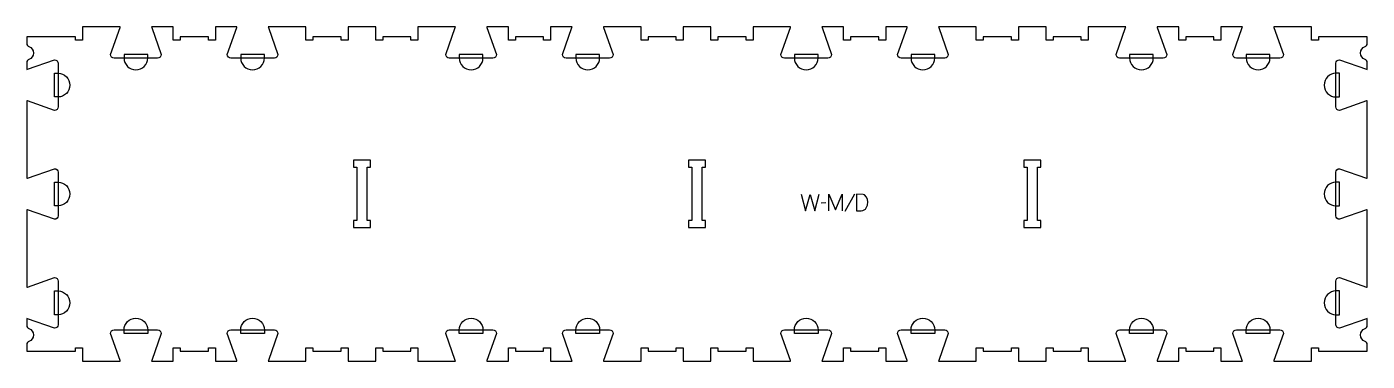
# Model space of a CAD drawing. Header units: millimetres. Extents: x -1200 to 1200, y -299 to 299.
import ezdxf

# ---------------------------------------------------------------- set-up
doc = ezdxf.new("R2010")
doc.units = ezdxf.units.MM
for name, color, linetype, true_color in [('1_ANYTOOL_1MMDEEP_LABELS_S', 2, 'Continuous', 0xffff00), ('3_ANYTOOL_CUTTHROUGH_INSID', 4, 'Continuous', 0x00ffff), ('4_ANYTOOL_CUTTHROUGH_OUTSI', 5, 'Continuous', 0x0000ff), ('5_ANYTOOL_HALF_MILL_9MM_IN', 3, 'Continuous', 0x00ff00)]:
    doc.layers.add(name, color=color, linetype=linetype, true_color=true_color)

msp = doc.modelspace()

# ---------------------------------------------------------------- linework, layer by layer
at = {"layer": '1_ANYTOOL_1MMDEEP_LABELS_S'}
for p, q in [((230.8, -16.1), (222, -16.2)), ((281.8, -0.5), (264.6, -31.2))]:
    msp.add_line(p, q, dxfattribs=at)
for points in [[(186.5, 0), (194.2, -30), (202.6, -0.9), (211.1, -30), (218.6, 0)], [(236, -30), (236, 0), (248, -28.4), (260, -0.1), (260, -30)]]:
    msp.add_lwpolyline(points, dxfattribs=at)
msp.add_lwpolyline([(285.3, 0), (285.3, -30), (293.8, -29.9), (296.9, -29.6), (299.4, -28.6), (301.5, -27.1), (303, -24.9), (305, -19.8), (305.7, -14.3), (305, -9.7), (303.2, -5.5), (299.6, -1.7), (297.6, -0.7)], close=True, dxfattribs=at)
at = {"layer": '3_ANYTOOL_CUTTHROUGH_INSID'}
for points in [[(-584.7, 60.3), (-615.2, 60.3), (-615.2, 47.8), (-609.2, 47.8), (-609.2, -47.7), (-615.2, -47.7), (-615.2, -60.2), (-584.7, -60.2), (-584.7, -47.7), (-590.7, -47.7), (-590.7, 47.8), (-584.7, 47.8)], [(15.3, 60.3), (-15.2, 60.3), (-15.2, 47.8), (-9.2, 47.8), (-9.2, -47.7), (-15.2, -47.7), (-15.2, -60.2), (15.3, -60.2), (15.3, -47.7), (9.3, -47.7), (9.3, 47.8), (15.3, 47.8)], [(615.3, 60.3), (584.8, 60.3), (584.8, 47.8), (590.8, 47.8), (590.8, -47.7), (584.8, -47.7), (584.8, -60.2), (615.3, -60.2), (615.3, -47.7), (609.3, -47.7), (609.3, 47.8), (615.3, 47.8)]]:
    msp.add_lwpolyline(points, close=True, dxfattribs=at)
at = {"layer": '4_ANYTOOL_CUTTHROUGH_OUTSI'}
msp.add_lwpolyline([(167.4, -299.2), (167.2, -297.9), (150.3, -249.5), (150.7, -247.2), (152.1, -245.1), (154.2, -243.7), (156.5, -243.2), (234.5, -243.2, -0.419618), (240.8, -249.6), (223.9, -297.9), (223.7, -299.2), (262.3, -299.2), (262.3, -275.5, -0.414214), (262.5, -275.2), (274.5, -275.2, -0.414214), (274.8, -275.5), (274.8, -281.2), (325.3, -281.2), (325.3, -275.5, -0.414214), (325.5, -275.2), (337.5, -275.2, -0.414214), (337.8, -275.5), (337.8, -299.2), (376.3, -299.2), (376.1, -297.9), (359.2, -249.5), (359.6, -247.2), (361, -245.1), (363.2, -243.7), (365.5, -243.2), (443.5, -243.2, -0.419618), (449.7, -249.6), (432.8, -297.9), (432.6, -299.2), (499.8, -299.2), (499.8, -275.5, -0.414214), (500, -275.2), (512, -275.2, -0.414214), (512.3, -275.5), (512.3, -281.2), (562.8, -281.2), (562.8, -275.5, -0.414214), (563, -275.2), (575, -275.2, -0.414214), (575.3, -275.5), (575.3, -299.2), (624.8, -299.2), (624.8, -275.5, -0.414214), (625, -275.2), (637, -275.2, -0.414214), (637.3, -275.5), (637.3, -281.2), (687.8, -281.2), (687.8, -275.5, -0.414214), (688, -275.2), (700, -275.2, -0.414214), (700.3, -275.5), (700.3, -299.2), (767.4, -299.2), (767.2, -297.9), (750.3, -249.5), (750.7, -247.2), (752.1, -245.1), (754.2, -243.7), (756.5, -243.2), (834.5, -243.2, -0.419618), (840.8, -249.6), (823.9, -297.9), (823.7, -299.2), (862.3, -299.2), (862.3, -275.5, -0.414214), (862.5, -275.2), (874.5, -275.2, -0.414214), (874.8, -275.5), (874.8, -281.2), (925.3, -281.2), (925.3, -275.5, -0.414214), (925.5, -275.2), (937.5, -275.2, -0.414214), (937.8, -275.5), (937.8, -299.2), (976.3, -299.2), (976.1, -297.9), (959.2, -249.5), (959.6, -247.2), (961, -245.1), (963.2, -243.7), (965.5, -243.2), (1043.5, -243.2, -0.419618), (1049.7, -249.6), (1032.8, -297.9), (1032.6, -299.2), (1099.8, -299.2), (1099.8, -275.5, -0.414214), (1100, -275.2), (1112, -275.2, -0.414214), (1112.3, -275.5), (1112.3, -281.2), (1199.8, -281.2), (1199.8, -269.3, 0.317837), (1195.9, -263.9, -0.707107), (1195.9, -240.8, 0.317837), (1199.8, -235.4), (1199.8, -223), (1198.4, -223.2), (1150, -240.1), (1147.7, -239.7), (1145.6, -238.3), (1144.2, -236.2), (1143.8, -233.9), (1143.8, -155.9, -0.419618), (1150.1, -149.7), (1198.4, -166.6), (1199.8, -166.8), (1199.8, -28.1), (1198.4, -28.3), (1150, -45.2), (1147.7, -44.8), (1145.6, -43.4), (1144.2, -41.3), (1143.8, -39), (1143.8, 39, -0.419618), (1150.1, 45.2), (1198.4, 28.3), (1199.8, 28.1), (1199.8, 166.8), (1198.4, 166.6), (1150, 149.7), (1147.7, 150.1), (1145.6, 151.5), (1144.2, 153.6), (1143.8, 155.9), (1143.8, 233.9, -0.419618), (1150.1, 240.1), (1198.4, 223.2), (1199.8, 223), (1199.8, 235.4, 0.317837), (1195.9, 240.8, -0.707107), (1195.9, 263.9, 0.317837), (1199.8, 269.3), (1199.8, 281.3), (1112.3, 281.3), (1112.3, 275.5, -0.414214), (1112, 275.3), (1100, 275.3, -0.414214), (1099.8, 275.5), (1099.8, 299.2), (1032.6, 299.2), (1032.8, 297.9), (1049.7, 249.5), (1049.3, 247.2), (1047.9, 245.1), (1045.8, 243.7), (1043.5, 243.3), (965.5, 243.3, -0.419618), (959.2, 249.6), (976.1, 297.9), (976.3, 299.2), (937.8, 299.2), (937.8, 275.5, -0.414214), (937.5, 275.3), (925.5, 275.3, -0.414214), (925.3, 275.5), (925.3, 281.3), (874.8, 281.3), (874.8, 275.5, -0.414214), (874.5, 275.3), (862.5, 275.3, -0.414214), (862.3, 275.5), (862.3, 299.2), (823.7, 299.2), (823.9, 297.9), (840.8, 249.5), (840.4, 247.2), (839, 245.1), (836.8, 243.7), (834.5, 243.3), (756.5, 243.3, -0.419618), (750.3, 249.6), (767.2, 297.9), (767.4, 299.2), (700.3, 299.2), (700.3, 275.5, -0.414214), (700, 275.3), (688, 275.3, -0.414214), (687.8, 275.5), (687.8, 281.3), (637.3, 281.3), (637.3, 275.5, -0.414214), (637, 275.3), (625, 275.3, -0.414214), (624.8, 275.5), (624.8, 299.2), (575.3, 299.2), (575.3, 275.5, -0.414214), (575, 275.3), (563, 275.3, -0.414214), (562.8, 275.5), (562.8, 281.3), (512.3, 281.3), (512.3, 275.5, -0.414214), (512, 275.3), (500, 275.3, -0.414214), (499.8, 275.5), (499.8, 299.2), (432.6, 299.2), (432.8, 297.9), (449.7, 249.5), (449.3, 247.2), (447.9, 245.1), (445.8, 243.7), (443.5, 243.3), (365.5, 243.3, -0.419618), (359.2, 249.6), (376.1, 297.9), (376.3, 299.2), (337.8, 299.2), (337.8, 275.5, -0.414214), (337.5, 275.3), (325.5, 275.3, -0.414214), (325.3, 275.5), (325.3, 281.3), (274.8, 281.3), (274.8, 275.5, -0.414214), (274.5, 275.3), (262.5, 275.3, -0.414214), (262.3, 275.5), (262.3, 299.2), (223.7, 299.2), (223.9, 297.9), (240.8, 249.5), (240.4, 247.2), (239, 245.1), (236.8, 243.7), (234.5, 243.3), (156.5, 243.3, -0.419618), (150.3, 249.6), (167.2, 297.9), (167.4, 299.2), (100.3, 299.2), (100.3, 275.5, -0.414214), (100, 275.3), (88, 275.3, -0.414214), (87.8, 275.5), (87.8, 281.3), (37.3, 281.3), (37.3, 275.5, -0.414214), (37, 275.3), (25, 275.3, -0.414214), (24.8, 275.5), (24.8, 299.2), (-24.7, 299.2), (-24.7, 275.5, -0.414214), (-25, 275.3), (-37, 275.3, -0.414214), (-37.2, 275.5), (-37.2, 281.3), (-87.7, 281.3), (-87.7, 275.5, -0.414214), (-88, 275.3), (-100, 275.3, -0.414214), (-100.2, 275.5), (-100.2, 299.2), (-167.4, 299.2), (-167.2, 297.9), (-150.3, 249.5), (-150.7, 247.2), (-152.1, 245.1), (-154.2, 243.7), (-156.5, 243.3), (-234.5, 243.3, -0.419618), (-240.8, 249.6), (-223.9, 297.9), (-223.7, 299.2), (-262.2, 299.2), (-262.2, 275.5, -0.414214), (-262.5, 275.3), (-274.5, 275.3, -0.414214), (-274.7, 275.5), (-274.7, 281.3), (-325.2, 281.3), (-325.2, 275.5, -0.414214), (-325.5, 275.3), (-337.5, 275.3, -0.414214), (-337.7, 275.5), (-337.7, 299.2), (-376.3, 299.2), (-376.1, 297.9), (-359.2, 249.5), (-359.6, 247.2), (-361, 245.1), (-363.2, 243.7), (-365.5, 243.3), (-443.5, 243.3, -0.419618), (-449.7, 249.6), (-432.8, 297.9), (-432.6, 299.2), (-499.7, 299.2), (-499.7, 275.5, -0.414214), (-500, 275.3), (-512, 275.3, -0.414214), (-512.2, 275.5), (-512.2, 281.3), (-562.7, 281.3), (-562.7, 275.5, -0.414214), (-563, 275.3), (-575, 275.3, -0.414214), (-575.2, 275.5), (-575.2, 299.2), (-624.7, 299.2), (-624.7, 275.5, -0.414214), (-625, 275.3), (-637, 275.3, -0.414214), (-637.2, 275.5), (-637.2, 281.3), (-687.7, 281.3), (-687.7, 275.5, -0.414214), (-688, 275.3), (-700, 275.3, -0.414214), (-700.2, 275.5), (-700.2, 299.2), (-767.4, 299.2), (-767.2, 297.9), (-750.3, 249.5), (-750.7, 247.2), (-752.1, 245.1), (-754.2, 243.7), (-756.5, 243.3), (-834.5, 243.3, -0.419618), (-840.8, 249.6), (-823.9, 297.9), (-823.7, 299.2), (-862.2, 299.2), (-862.2, 275.5, -0.414214), (-862.5, 275.3), (-874.5, 275.3, -0.414214), (-874.7, 275.5), (-874.7, 281.3), (-925.2, 281.3), (-925.2, 275.5, -0.414214), (-925.5, 275.3), (-937.5, 275.3, -0.414214), (-937.7, 275.5), (-937.7, 299.2), (-976.3, 299.2), (-976.1, 297.9), (-959.2, 249.5), (-959.6, 247.2), (-961, 245.1), (-963.2, 243.7), (-965.5, 243.3), (-1043.5, 243.3, -0.419618), (-1049.7, 249.6), (-1032.8, 297.9), (-1032.6, 299.2), (-1099.8, 299.2), (-1099.8, 275.5, -0.414214), (-1100, 275.3), (-1112, 275.3, -0.414214), (-1112.3, 275.5), (-1112.3, 281.3), (-1199.8, 281.3), (-1199.8, 269.3, 0.317837), (-1195.9, 263.9, -0.707107), (-1195.9, 240.8, 0.317837), (-1199.8, 235.4), (-1199.8, 223), (-1198.4, 223.2), (-1150, 240.2), (-1147.7, 239.7), (-1145.6, 238.3), (-1144.2, 236.2), (-1143.8, 233.9), (-1143.8, 155.9, -0.419618), (-1150.1, 149.7), (-1198.4, 166.6), (-1199.8, 166.8), (-1199.8, 28.1), (-1198.4, 28.3), (-1150, 45.3), (-1147.7, 44.8), (-1145.6, 43.4), (-1144.2, 41.3), (-1143.8, 39), (-1143.8, -39, -0.419618), (-1150.1, -45.2), (-1198.4, -28.3), (-1199.8, -28.1), (-1199.8, -166.8), (-1198.4, -166.6), (-1150, -149.6), (-1147.7, -150.1), (-1145.6, -151.5), (-1144.2, -153.6), (-1143.8, -155.9), (-1143.8, -233.9, -0.419618), (-1150.1, -240.1), (-1198.4, -223.2), (-1199.8, -223), (-1199.8, -235.4, 0.317837), (-1195.9, -240.8, -0.707107), (-1195.9, -263.9, 0.317837), (-1199.8, -269.3), (-1199.8, -281.2), (-1112.3, -281.2), (-1112.3, -275.5, -0.414214), (-1112, -275.2), (-1100, -275.2, -0.414214), (-1099.8, -275.5), (-1099.8, -299.2), (-1032.6, -299.2), (-1032.8, -297.9), (-1049.7, -249.5), (-1049.3, -247.2), (-1047.9, -245.1), (-1045.8, -243.7), (-1043.5, -243.2), (-965.5, -243.2, -0.419618), (-959.2, -249.6), (-976.1, -297.9), (-976.3, -299.2), (-937.7, -299.2), (-937.7, -275.5, -0.414214), (-937.5, -275.2), (-925.5, -275.2, -0.414214), (-925.2, -275.5), (-925.2, -281.2), (-874.7, -281.2), (-874.7, -275.5, -0.414214), (-874.5, -275.2), (-862.5, -275.2, -0.414214), (-862.2, -275.5), (-862.2, -299.2), (-823.7, -299.2), (-823.9, -297.9), (-840.8, -249.5), (-840.4, -247.2), (-839, -245.1), (-836.8, -243.7), (-834.5, -243.2), (-756.5, -243.2, -0.419618), (-750.3, -249.6), (-767.2, -297.9), (-767.4, -299.2), (-700.2, -299.2), (-700.2, -275.5, -0.414214), (-700, -275.2), (-688, -275.2, -0.414214), (-687.7, -275.5), (-687.7, -281.2), (-637.2, -281.2), (-637.2, -275.5, -0.414214), (-637, -275.2), (-625, -275.2, -0.414214), (-624.7, -275.5), (-624.7, -299.2), (-575.2, -299.2), (-575.2, -275.5, -0.414214), (-575, -275.2), (-563, -275.2, -0.414214), (-562.7, -275.5), (-562.7, -281.2), (-512.2, -281.2), (-512.2, -275.5, -0.414214), (-512, -275.2), (-500, -275.2, -0.414214), (-499.7, -275.5), (-499.7, -299.2), (-432.6, -299.2), (-432.8, -297.9), (-449.7, -249.5), (-449.3, -247.2), (-447.9, -245.1), (-445.8, -243.7), (-443.5, -243.2), (-365.5, -243.2, -0.419618), (-359.2, -249.6), (-376.1, -297.9), (-376.3, -299.2), (-337.7, -299.2), (-337.7, -275.5, -0.414214), (-337.5, -275.2), (-325.5, -275.2, -0.414214), (-325.2, -275.5), (-325.2, -281.2), (-274.7, -281.2), (-274.7, -275.5, -0.414214), (-274.5, -275.2), (-262.5, -275.2, -0.414214), (-262.2, -275.5), (-262.2, -299.2), (-223.7, -299.2), (-223.9, -297.9), (-240.8, -249.5), (-240.4, -247.2), (-239, -245.1), (-236.8, -243.7), (-234.5, -243.2), (-156.5, -243.2, -0.419618), (-150.3, -249.6), (-167.2, -297.9), (-167.4, -299.2), (-100.2, -299.2), (-100.2, -275.5, -0.414214), (-100, -275.2), (-88, -275.2, -0.414214), (-87.7, -275.5), (-87.7, -281.2), (-37.2, -281.2), (-37.2, -275.5, -0.414214), (-37, -275.2), (-25, -275.2, -0.414214), (-24.7, -275.5), (-24.7, -299.2), (24.8, -299.2), (24.8, -275.5, -0.414214), (25, -275.2), (37, -275.2, -0.414214), (37.3, -275.5), (37.3, -281.2), (87.8, -281.2), (87.8, -275.5, -0.414214), (88, -275.2), (100, -275.2, -0.414214), (100.3, -275.5), (100.3, -299.2)], format="xyb", close=True, dxfattribs=at)
at = {"layer": '5_ANYTOOL_HALF_MILL_9MM_IN'}
for points in [[(-1025.7, 243.5, 1), (-983.2, 243.5), (-983.2, 249.8), (-1025.7, 249.8)], [(-816.8, 243.5, 1), (-774.3, 243.5), (-774.3, 249.8), (-816.8, 249.8)], [(-425.7, 243.5, 1), (-383.2, 243.5), (-383.2, 249.8), (-425.7, 249.8)], [(-216.8, 243.5, 1), (-174.3, 243.5), (-174.3, 249.8), (-216.8, 249.8)], [(174.3, 243.5, 1), (216.8, 243.5), (216.8, 249.8), (174.3, 249.8)], [(383.2, 243.5, 1), (425.7, 243.5), (425.7, 249.8), (383.2, 249.8)], [(774.3, 243.5, 1), (816.8, 243.5), (816.8, 249.8), (774.3, 249.8)], [(983.2, 243.5, 1), (1025.7, 243.5), (1025.7, 249.8), (983.2, 249.8)], [(-1144, 216.2, -1), (-1144, 173.7), (-1150.3, 173.7), (-1150.3, 216.2)], [(1144, 216.2, 1), (1144, 173.7), (1150.3, 173.7), (1150.3, 216.2)], [(-1144, 21.3, -1), (-1144, -21.2), (-1150.3, -21.2), (-1150.3, 21.3)], [(1144, 21.3, 1), (1144, -21.2), (1150.3, -21.2), (1150.3, 21.3)], [(-1144, -173.6, -1), (-1144, -216.1), (-1150.3, -216.1), (-1150.3, -173.6)], [(1144, -173.6, 1), (1144, -216.1), (1150.3, -216.1), (1150.3, -173.6)], [(-1025.7, -243.5, -1), (-983.2, -243.5), (-983.2, -249.7), (-1025.7, -249.7)], [(-816.8, -243.5, -1), (-774.3, -243.5), (-774.3, -249.7), (-816.8, -249.7)], [(-425.7, -243.5, -1), (-383.2, -243.5), (-383.2, -249.7), (-425.7, -249.7)], [(-216.8, -243.5, -1), (-174.3, -243.5), (-174.3, -249.7), (-216.8, -249.7)], [(174.3, -243.5, -1), (216.8, -243.5), (216.8, -249.7), (174.3, -249.7)], [(383.2, -243.5, -1), (425.7, -243.5), (425.7, -249.7), (383.2, -249.7)], [(774.3, -243.5, -1), (816.8, -243.5), (816.8, -249.7), (774.3, -249.7)], [(983.2, -243.5, -1), (1025.7, -243.5), (1025.7, -249.7), (983.2, -249.7)]]:
    msp.add_lwpolyline(points, format="xyb", close=True, dxfattribs=at)

doc.saveas('drawing.dxf')
